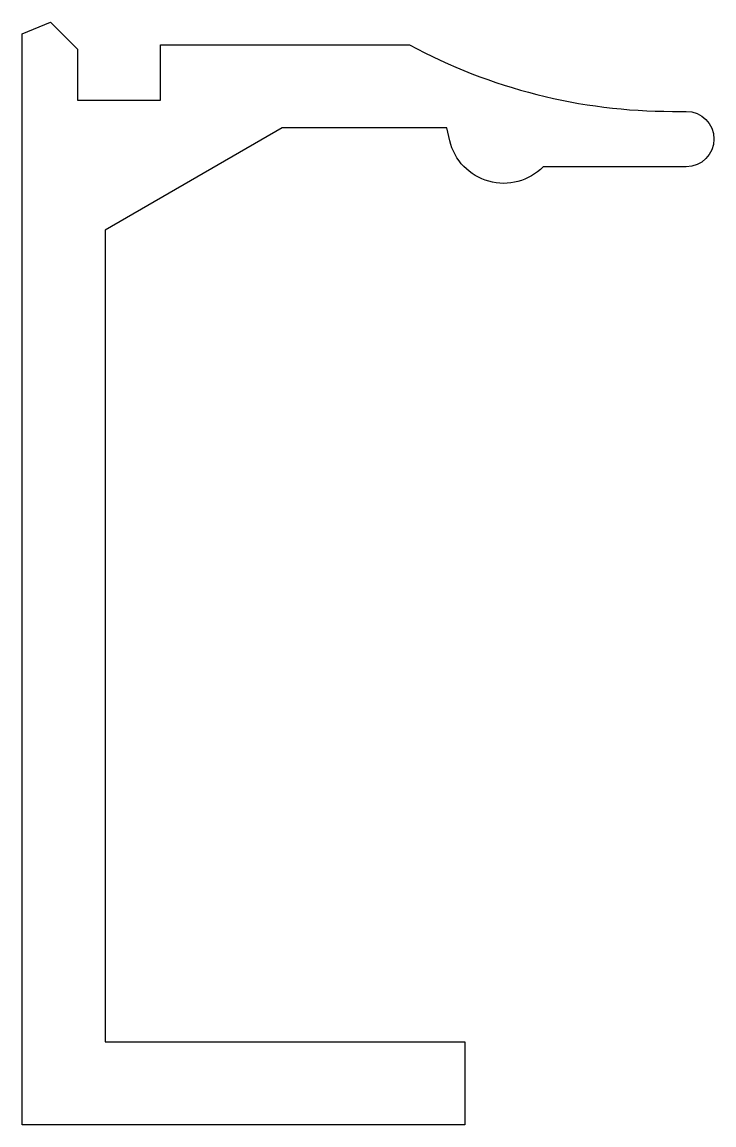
# Model space of a CAD drawing. Header units: millimetres. Extents: x 0.2 to 12.7, y -20 to -0.1.
import ezdxf

# ---------------------------------------------------------------- set-up
doc = ezdxf.new("R2010")
doc.units = ezdxf.units.MM

msp = doc.modelspace()

# ---------------------------------------------------------------- linework, layer by layer
msp.add_lwpolyline([(12.2, -2.7), (9.614, -2.7, -0.590401), (7.927, -2.231), (7.872, -2), (4.9, -2), (1.7, -3.848), (1.7, -18.5), (8.2, -18.5), (8.2, -20), (0.2, -20), (0.2, -0.3), (0.712, -0.088), (1.2, -0.576), (1.2, -1.5), (2.7, -1.5), (2.7, -0.5), (7.2, -0.5, 0.124369), (11.95, -1.7), (12.2, -1.7, -1)], format="xyb", close=True)

doc.saveas('drawing.dxf')
